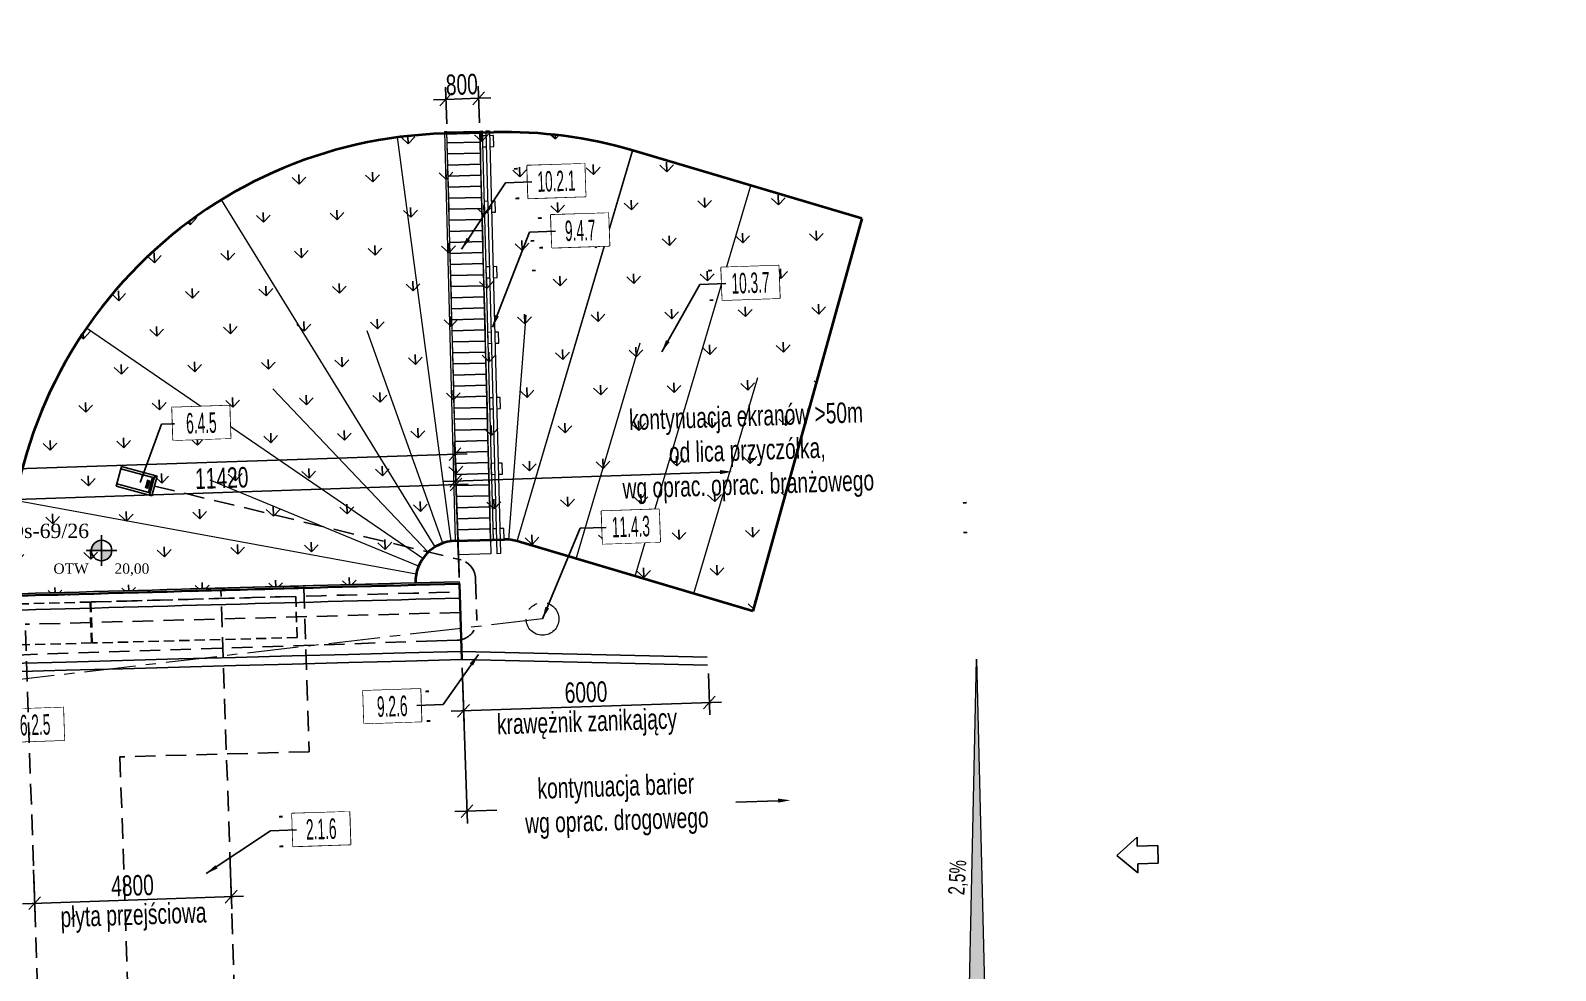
# Model space of a CAD drawing. Header units: metres. Extents: x 8395712 to 9795150, y 4166577 to 5794892.
# Drawn here: x 8418211.05 to 8418248.27, y 5772439.12 to 5772462.07 of the extents above; entities that cross this region are included whole.
import ezdxf
from ezdxf.enums import TextEntityAlignment as Align

# ---------------------------------------------------------------- set-up
doc = ezdxf.new("R2010")
doc.units = ezdxf.units.M
doc.set_wipeout_variables(frame=1)
doc.header["$PDMODE"] = 35
doc.header["$PDSIZE"] = 0.002
for name, pattern in [('CENTER', [2, 1.25, -0.25, 0.25, -0.25]), ('DASHED', [0.75, 0.5, -0.25]), ('HIDDEN', [0.375, 0.25, -0.125])]:
    doc.linetypes.add(name, pattern=pattern)
for name, color, linetype in [('00RysOpi-T', 2, 'Continuous'), ('AII_M_bariery', 8, 'Continuous'), ('AII_M_ekrany', 8, 'Continuous'), ('AII_M_opisy do legendy', 2, 'Continuous'), ('AII_M_opisy kierunki', 1, 'Continuous'), ('AII_M_podpory', 1, 'Continuous'), ('AII_M_schody', 8, 'Continuous'), ('AII_odwodnienie_drenaż', 140, 'Continuous')]:
    doc.layers.add(name, color=color, linetype=linetype)
for name, color, linetype, lineweight in [('AII_M_geologia', 1, 'Continuous', 25), ('AII_M_konstrukcja 0.35', 2, 'Continuous', 35), ('AII_M_kreskowanie', 8, 'Continuous', 0), ('AII_M_kreskowanie skarp', 8, 'Continuous', 0), ('AII_M_odwodnienie', 8, 'Continuous', 9), ('AII_M_opisy spadki', 9, 'Continuous', 18), ('AII_M_opisy wymiary', 1, 'Continuous', 25), ('AII_M_skarpy', 62, 'Continuous', 18), ('AII_M_wymiary', 1, 'Continuous', 25), ('AII_M_wyposazenie', 1, 'Continuous', 25)]:
    doc.layers.add(name, color=color, linetype=linetype, lineweight=lineweight)
doc.styles.add('CDMSTYLE', font='CDMSIMPL.shx', dxfattribs={"width": 0.7, "bigfont": 'CDMBIGPL.shx'})
doc.styles.add('GT_B-SP', font='times.ttf')
doc.linetypes.add('OGRODZENIE2', pattern='A,6.35,-2.54,[132,ltypeshp.shx,S=2.54,R=0,X=-2.54,Y=0],-2.54,25.4', length=36.83)
doc.dimstyles.new('CDM-ME100MM$7', dxfattribs={"dimscale": 0.1, "dimtxt": 2.5, "dimasz": 1.5, "dimexe": 1.5, "dimexo": 1, "dimgap": 0.5, "dimtad": 1, "dimdec": 0, "dimlfac": 1000, "dimrnd": 1, "dimzin": 9, "dimtxsty": 'CDMSTYLE', "dimblk": 'OBLIQUE', "dimcen": 2.5, "dimdle": 1.5, "dimclrd": 9, "dimclre": 9, "dimclrt": 1, "dimadec": 1, "dimazin": 2, "dimtfac": 1, "dimtdec": 0, "dimtix": 1, "dimtmove": 2, "dimatfit": 3, "dimfxl": 1, "dimtvp": 1, "dimtolj": 1, "dimtzin": 0, "dimlwd": 25, "dimlwe": 25, "dimarcsym": 0})
doc.dimstyles.new('CDM-ME200MM', dxfattribs={"dimscale": 0.2, "dimtxt": 2.5, "dimasz": 1.5, "dimexe": 1.5, "dimexo": 1, "dimgap": 0.5, "dimtad": 1, "dimdec": 0, "dimlfac": 1000, "dimrnd": 1, "dimzin": 9, "dimtxsty": 'CDMSTYLE', "dimblk": 'OBLIQUE', "dimcen": 2.5, "dimdle": 1.5, "dimclrd": 9, "dimclre": 9, "dimadec": 1, "dimazin": 2, "dimtfac": 1, "dimtdec": 0, "dimtix": 1, "dimtmove": 2, "dimatfit": 3, "dimldrblk": 'DOT', "dimfxl": 1, "dimtvp": 1, "dimtolj": 1, "dimtzin": 0, "dimlwd": 25, "dimlwe": 25, "dimarcsym": 0})
doc.dimstyles.new('CDM-ME200MM$7', dxfattribs={"dimscale": 0.2, "dimtxt": 2.5, "dimasz": 1.5, "dimexe": 1.5, "dimexo": 1, "dimgap": 0.5, "dimtad": 1, "dimdec": 0, "dimlfac": 1000, "dimrnd": 1, "dimzin": 9, "dimtxsty": 'CDMSTYLE', "dimblk": 'OBLIQUE', "dimcen": 2.5, "dimdle": 1.5, "dimclrd": 9, "dimclre": 9, "dimadec": 1, "dimazin": 2, "dimtfac": 1, "dimtdec": 0, "dimtix": 1, "dimtmove": 2, "dimatfit": 3, "dimfxl": 1, "dimtvp": 1, "dimtolj": 1, "dimtzin": 0, "dimlwd": 25, "dimlwe": 25, "dimarcsym": 0})

# ---------------------------------------------------------------- blocks, each defined once
blk = doc.blocks.new('OpiTxt01')
at = {"color": 0, "linetype": 'Continuous', "lineweight": 20, "style": 'CDMSTYLE', "width": 0.7}
blk.add_attdef('TEKST_GORNY', (1, 0.89), '', height=2, dxfattribs=at)
at = {"color": 0, "linetype": 'Continuous', "lineweight": -2, "style": 'CDMSTYLE', "width": 0.7}
blk.add_attdef('TEKST_DOLNY', (1.05, -2.73), '', height=2, dxfattribs=at)
blk = doc.blocks.new('_OBLIQUE')
at = {"color": 0, "linetype": 'ByBlock'}
blk.add_line((-0.5, -0.5), (0.5, 0.5), dxfattribs=at)
blk = doc.blocks.new('*D36')
at = {"layer": 'AII_M_opisy wymiary', "color": 9, "linetype": 'ByBlock', "lineweight": 25, "transparency": 16777216}
for p, q in [((8418221.507, 5772448.812), (8418221.399, 5772452.026)), ((8418121.726, 5772448.387), (8418221.709, 5772451.736)), ((8418122.123, 5772445.483), (8418122.015, 5772448.697))]:
    blk.add_line(p, q, dxfattribs=at)
at = {"layer": 'Defpoints', "color": 0, "linetype": 'ByBlock', "lineweight": 25, "transparency": 16777216}
for p in [(8418221.409, 5772451.726), (8418221.514, 5772448.612), (8418122.13, 5772445.283)]:
    blk.add_point(p, dxfattribs=at)
at = {"layer": 'AII_M_opisy wymiary', "color": 9, "linetype": 'ByBlock', "lineweight": 25, "transparency": 16777216, "xscale": 0.3, "yscale": 0.3, "zscale": 0.3}
for p, rotation in [((8418221.409, 5772451.726), 1.918652234207557), ((8418122.026, 5772448.397), 181.9186522342075)]:
    blk.add_blockref('_OBLIQUE', p, dxfattribs=dict(at, rotation=rotation))
at = {"layer": 'AII_M_opisy wymiary', "color": 0, "linetype": 'ByBlock', "lineweight": 40, "transparency": 16777216, "insert": (8418171.706, 5772450.411), "char_height": 0.5, "attachment_point": 5, "rotation": 1.9187, "style": 'CDMSTYLE'}
blk.add_mtext('\\A1;99440', dxfattribs=at)
blk = doc.blocks.new('_DOT')
at = {"color": 0, "linetype": 'ByBlock'}
blk.add_line((-0.5, 0), (-1, 0), dxfattribs=at)
at = {"color": 0, "linetype": 'ByBlock', "const_width": 0.5}
blk.add_lwpolyline([(-0.25, 0, 1), (0.25, 0, 1)], format="xyb", close=True, dxfattribs=at)
blk = doc.blocks.new('Strzałka')
at = {"layer": 'AII_M_opisy kierunki', "color": 0, "linetype": 'ByBlock', "lineweight": -2}
for p, q in [((-0.25, 0.219), (0, 0)), ((-0.25, 0.219), (-0.25, 0.108)), ((-0.25, 0.108), (-0.5, 0.108)), ((-0.5, 0.108), (-0.5, -0.108)), ((-0.25, -0.219), (0, 0)), ((-0.25, -0.108), (-0.5, -0.108)), ((-0.25, -0.108), (-0.25, -0.219))]:
    blk.add_line(p, q, dxfattribs=at)
blk = doc.blocks.new('A$C76382393')
at = {"layer": 'AII_M_opisy spadki'}
h = blk.add_hatch(color=254, dxfattribs=at)
h.dxf.hatch_style = 1
h.paths.add_polyline_path([(-0.2945, 17.948), (-0.114, 6.9494), (-0.614, 6.9425)])
at = {"layer": 'AII_M_opisy spadki', "color": 8}
blk.add_lwpolyline([(-0.2945, 17.948), (-0.114, 6.9494), (-0.614, 6.9425)], close=True, dxfattribs=at)
at = {"layer": 'AII_M_opisy kierunki', "color": 2, "lineweight": 25, "xscale": 1.999999999999997, "yscale": 1.999999999999997, "zscale": 1.999999999999997, "rotation": 180.9401346626431}
blk.add_blockref('Strzałka', (3.0982, 13.1281), dxfattribs=at)
at = {"layer": 'AII_M_opisy spadki', "color": 9, "style": 'CDMSTYLE', "width": 0.7}
blk.add_text('2,5%%%', height=0.4, rotation=86.21806, dxfattribs=at).set_placement((-0.6063, 12.6096), align=Align.CENTER)
blk = doc.blocks.new('*U142')
at = {"layer": 'AII_M_schody', "linetype": 'Continuous', "lineweight": 5}
blk.add_lwpolyline([(0.135, -0.4), (-0.135, -0.4), (-0.135, 0.4), (0.135, 0.4)], close=True, dxfattribs=at)
blk = doc.blocks.new('*U143')
at = {"layer": 'AII_M_schody', "color": 0, "linetype": 'ByBlock', "lineweight": -2, "transparency": 16777216}
for p in [(0, 0), (0.27, 0), (0.54, 0), (0.81, 0), (1.08, 0), (1.35, 0), (1.62, 0), (1.89, 0), (2.16, 0), (2.43, 0), (2.7, 0), (2.97, 0), (3.24, 0), (3.51, 0), (3.78, 0), (4.05, 0), (4.32, 0), (4.59, 0), (4.86, 0), (5.13, 0), (5.4, 0), (5.67, 0), (5.94, 0), (6.21, 0), (6.48, 0), (6.75, 0), (7.02, 0), (7.29, 0), (7.56, 0), (7.83, 0), (8.1, 0), (8.37, 0), (8.64, 0), (8.91, 0), (9.18, 0), (9.45, 0), (9.72, 0)]:
    blk.add_blockref('*U142', p, dxfattribs=at)
blk = doc.blocks.new('*U144')
at = {"layer": 'AII_M_schody', "linetype": 'Continuous', "lineweight": 5}
for points in [[(0.135, 0.04), (0.135, 0.135), (-0.135, 0.135), (-0.135, 0.04)], [(-0.135, -0.04), (-0.135, -0.135), (0.135, -0.135), (0.135, -0.04)]]:
    blk.add_lwpolyline(points, dxfattribs=at)
blk = doc.blocks.new('*U145')
at = {"layer": 'AII_M_schody', "color": 0, "linetype": 'ByBlock', "lineweight": -2, "transparency": 16777216}
for p in [(0, 0), (1.6, 0), (3.2, 0), (4.8, 0), (6.4, 0), (8, 0), (9.6, 0)]:
    blk.add_blockref('*U144', p, dxfattribs=at)
blk = doc.blocks.new('A$Cb89c059d')
at = {"layer": 'AII_M_kreskowanie skarp'}
for p, q in [((-0.166, 0.996), (-1.144, 10.898)), ((1.445, 0.941), (4.589, 10.381)), ((1.447, 0.94), (4.581, 10.384)), ((-0.563, 0.871), (-5.484, 9.519)), ((4.292, -0.007), (7.436, 9.433)), ((-0.874, 0.595), (-8.887, 6.494)), ((1.243, 0.986), (1.852, 6.452)), ((-0.371, 0.954), (-2.038, 6.196)), ((2.868, 0.467), (4.606, 5.685)), ((-0.733, 0.75), (-4.388, 4.86)), ((5.715, -0.481), (7.453, 4.737)), ((-0.98, 0.415), (-5.991, 2.684)), ((-1.047, 0.217), (-10.766, 2.347)), ((-1.07, 0.009), (-6.57, 0.044))]:
    blk.add_line(p, q, dxfattribs=at)
at = {"layer": 'AII_M_schody', "linetype": 'Continuous', "lineweight": 5}
for points in [[(0.008, 10.99), (-0.063, 1), (-0.003, 1), (0.068, 10.99)], [(0.928, 10.984), (0.857, 0.994), (0.797, 0.994), (0.868, 10.984)], [(1.029, 0.653), (0.949, 0.653), (1.023, 10.983), (1.103, 10.982)], [(0.797, 0.994), (0.794, 0.654), (-0.006, 0.66), (-0.003, 1)]]:
    blk.add_lwpolyline(points, close=True, dxfattribs=at)
at = {"layer": 'AII_M_skarpy', "linetype": 'ByBlock', "lineweight": 40}
for p, q in [((0.007, 10.95), (1.207, 10.942)), ((10.116, 8.54), (4.589, 10.381)), ((10.116, 8.54), (7.138, -0.955)), ((-0.063, 1), (1.137, 0.992)), ((7.138, -0.955), (1.445, 0.941)), ((-11.022, -0.18), (-11.02, 0.07))]:
    blk.add_line(p, q, dxfattribs=at)
for centre, radius, start, end in [((-0.07, 0.001), 10.95, 89.5922, 179.6369), ((1.129, -0.008), 10.95, 71.5806, 89.5922), ((-0.07, 0.001), 1, 89.5922, 179.5963), ((1.129, -0.008), 1, 71.5806, 89.5922)]:
    blk.add_arc(centre, radius, start, end, dxfattribs=at)
at = {"layer": 'AII_M_schody', "color": 1, "linetype": 'ByBlock', "lineweight": 25, "rotation": 89.59218938680374}
for name, p in [('*U143', (0.398, 1.132)), ('*U145', (0.993, 1.128))]:
    blk.add_blockref(name, p, dxfattribs=at)
blk = doc.blocks.new('*D169')
at = {"layer": 'AII_M_opisy wymiary', "color": 9, "lineweight": 25, "transparency": 16777216}
for p, q in [((8418221.584, 5772446.514), (8418221.712, 5772442.713)), ((8418221.402, 5772443.003), (8418222.434, 5772443.037)), ((8418229.296, 5772443.267), (8418228.264, 5772443.233))]:
    blk.add_line(p, q, dxfattribs=at)
blk.add_solid([(8418229.295, 5772443.317), (8418229.298, 5772443.217), (8418229.596, 5772443.277)], dxfattribs=at)
at = {"layer": 'Defpoints', "color": 0, "lineweight": 25, "transparency": 16777216}
for p in [(8418221.577, 5772446.714), (8418229.516, 5772445.679), (8418229.596, 5772443.277)]:
    blk.add_point(p, dxfattribs=at)
at = {"layer": 'AII_M_opisy wymiary', "color": 9, "lineweight": 25, "transparency": 16777216, "xscale": 0.3, "yscale": 0.3, "zscale": 0.3, "rotation": 181.9206224705968}
blk.add_blockref('_OBLIQUE', (8418221.701, 5772443.013), dxfattribs=at)
at = {"layer": 'AII_M_opisy wymiary', "color": 0, "lineweight": 25, "transparency": 16777216, "insert": (8418225.349, 5772443.135), "char_height": 0.5, "attachment_point": 5, "rotation": 1.9206, "style": 'CDMSTYLE'}
blk.add_mtext('\\A1;kontynuacja barier \\Pwg oprac. drogowego', dxfattribs=at)
blk = doc.blocks.new('*D171')
at = {"layer": 'AII_M_opisy wymiary', "color": 9, "linetype": 'ByBlock', "lineweight": 25, "transparency": 16777216}
for p, q in [((8418221.584, 5772446.514), (8418221.629, 5772445.164)), ((8418227.592, 5772446.373), (8418227.626, 5772445.365)), ((8418227.916, 5772445.675), (8418221.319, 5772445.453))]:
    blk.add_line(p, q, dxfattribs=at)
at = {"layer": 'Defpoints', "color": 0, "linetype": 'ByBlock', "lineweight": 25, "transparency": 16777216}
for p in [(8418221.577, 5772446.714), (8418227.585, 5772446.573), (8418221.619, 5772445.464)]:
    blk.add_point(p, dxfattribs=at)
at = {"layer": 'AII_M_opisy wymiary', "color": 9, "linetype": 'ByBlock', "lineweight": 25, "transparency": 16777216, "xscale": 0.3, "yscale": 0.3, "zscale": 0.3}
for p, rotation in [((8418227.616, 5772445.665), 1.92062245059773), ((8418221.619, 5772445.464), 181.9206224505977)]:
    blk.add_blockref('_OBLIQUE', p, dxfattribs=dict(at, rotation=rotation))
at = {"layer": 'AII_M_opisy wymiary', "color": 0, "linetype": 'ByBlock', "lineweight": 25, "transparency": 16777216, "char_height": 0.5, "attachment_point": 5, "rotation": 1.9206, "style": 'CDMSTYLE'}
for s, insert in [('\\A1;6000', (8418224.606, 5772445.914)), ('\\A1;krawężnik zanikający', (8418224.632, 5772445.131))]:
    blk.add_mtext(s, dxfattribs=dict(at, insert=insert))
blk = doc.blocks.new('*D174')
at = {"layer": 'AII_M_opisy wymiary', "color": 9, "linetype": 'ByBlock', "lineweight": 25, "transparency": 16777216}
for p, q in [((8418221.206, 5772459.799), (8418221.177, 5772460.691)), ((8418222.006, 5772459.82), (8418221.976, 5772460.717)), ((8418221.187, 5772460.391), (8418220.887, 5772460.381)), ((8418221.986, 5772460.418), (8418221.187, 5772460.391)), ((8418221.986, 5772460.418), (8418222.286, 5772460.428))]:
    blk.add_line(p, q, dxfattribs=at)
at = {"layer": 'Defpoints', "color": 0, "linetype": 'ByBlock', "lineweight": 25, "transparency": 16777216}
for p in [(8418221.187, 5772460.391), (8418221.213, 5772459.599), (8418222.013, 5772459.62)]:
    blk.add_point(p, dxfattribs=at)
at = {"layer": 'AII_M_opisy wymiary', "color": 9, "linetype": 'ByBlock', "lineweight": 25, "transparency": 16777216, "xscale": 0.3, "yscale": 0.3, "zscale": 0.3}
for p, rotation in [((8418221.187, 5772460.391), 1.92062245079579), ((8418221.986, 5772460.418), 181.9206224507958)]:
    blk.add_blockref('_OBLIQUE', p, dxfattribs=dict(at, rotation=rotation))
at = {"layer": 'AII_M_opisy wymiary', "color": 0, "linetype": 'ByBlock', "lineweight": 25, "transparency": 16777216, "insert": (8418221.575, 5772460.754), "char_height": 0.5, "attachment_point": 5, "rotation": 1.9206, "style": 'CDMSTYLE'}
blk.add_mtext('\\A1;800', dxfattribs=at)
blk = doc.blocks.new('OpiNum01')
at = {"layer": 'AII_M_opisy do legendy', "color": 0, "linetype": 'Continuous'}
blk.add_lwpolyline([(-3.5, -2), (3.5, -2), (3.5, 2), (-3.5, 2)], close=True, dxfattribs=at)
at = {"color": 9, "linetype": 'Continuous', "lineweight": 25, "style": 'CDMSTYLE', "width": 0.7, "flags": 1}
for tag, p in [('NAZWAPOL', (-4.1, -6.8)), ('NAZWAANG', (-4.1, -10.48)), ('SPECYF', (-4.1, -14.15)), ('ID', (-4.1, -17.82)), ('BAZA', (-4.1, -21.5)), ('RYSUNEK', (-4.1, -25.17))]:
    blk.add_attdef(tag, p, '', height=2, dxfattribs=at)
at = {"layer": 'AII_M_opisy do legendy', "linetype": 'Continuous', "lineweight": -2, "style": 'CDMSTYLE', "width": 0.5}
blk.add_attdef('NR', text='', height=2.5, dxfattribs=at).set_placement((0, 0), align=Align.MIDDLE)
at = {"color": 0, "linetype": 'Continuous'}
blk.add_wipeout([(-3.5, -2), (3.5, -2), (3.5, 2), (-3.5, 2)], dxfattribs=at).dxf.layer = 'AII_M_opisy do legendy'
blk = doc.blocks.new('*D179')
at = {"layer": 'AII_M_opisy wymiary', "color": 9, "linetype": 'ByBlock', "lineweight": 25, "transparency": 16777216}
for p, q in [((8418211.124, 5772441.582), (8418211.161, 5772440.463)), ((8418215.922, 5772441.713), (8418215.959, 5772440.624)), ((8418216.248, 5772440.933), (8418210.851, 5772440.752))]:
    blk.add_line(p, q, dxfattribs=at)
at = {"layer": 'Defpoints', "color": 0, "linetype": 'ByBlock', "lineweight": 25, "transparency": 16777216}
for p in [(8418211.117, 5772441.782), (8418215.915, 5772441.913), (8418211.151, 5772440.763)]:
    blk.add_point(p, dxfattribs=at)
at = {"layer": 'AII_M_opisy wymiary', "color": 9, "linetype": 'ByBlock', "lineweight": 25, "transparency": 16777216, "xscale": 0.3, "yscale": 0.3, "zscale": 0.3}
for p, rotation in [((8418211.151, 5772440.763), 181.9206224507958), ((8418215.948, 5772440.923), 1.92062245079579)]:
    blk.add_blockref('_OBLIQUE', p, dxfattribs=dict(at, rotation=rotation))
at = {"layer": 'AII_M_opisy wymiary', "color": 0, "linetype": 'ByBlock', "lineweight": 25, "transparency": 16777216, "char_height": 0.5, "attachment_point": 5, "rotation": 1.9206, "style": 'CDMSTYLE'}
for s, insert in [('\\A1;4800', (8418213.538, 5772441.193)), ('\\A1;płyta przejściowa', (8418213.564, 5772440.41))]:
    blk.add_mtext(s, dxfattribs=dict(at, insert=insert))
blk = doc.blocks.new('Wylot_prefabrykowany')
at = {"layer": 'AII_odwodnienie_drenaż', "color": 0, "linetype": 'ByBlock', "lineweight": -2, "ltscale": 0.01}
for points in [[(0, 0.25), (0, -0.25)], [(0, 0.25), (0.9, 0.25)], [(0.06, 0.25), (0.06, -0.25)], [(0.06, 0.19), (0.9, 0.19)], [(0.1, 0.19), (0.1, -0.19)], [(0.15, 0.103), (0.15, -0.107)], [(0.17, 0.103), (0.17, -0.107)], [(0.2, 0.103), (0.2, -0.107)], [(0.9, 0.25), (0.9, -0.25)], [(0.9, -0.25), (0, -0.25)], [(0.9, -0.19), (0.06, -0.19)]]:
    blk.add_lwpolyline(points, dxfattribs=at)
blk = doc.blocks.new('*D208')
at = {"layer": 'AII_M_opisy wymiary', "color": 9, "linetype": 'ByBlock', "lineweight": 25, "transparency": 16777216}
for p, q in [((8418221.509, 5772448.763), (8418221.424, 5772451.285)), ((8418209.721, 5772450.592), (8418221.734, 5772450.995)), ((8418210.093, 5772448.452), (8418210.011, 5772450.902))]:
    blk.add_line(p, q, dxfattribs=at)
at = {"layer": 'Defpoints', "color": 0, "linetype": 'ByBlock', "lineweight": 25, "transparency": 16777216}
for p in [(8418221.434, 5772450.985), (8418210.099, 5772448.253), (8418221.515, 5772448.563)]:
    blk.add_point(p, dxfattribs=at)
at = {"layer": 'AII_M_opisy wymiary', "color": 9, "linetype": 'ByBlock', "lineweight": 25, "transparency": 16777216, "xscale": 0.3, "yscale": 0.3, "zscale": 0.3}
for p, rotation in [((8418221.434, 5772450.985), 1.92062245079579), ((8418210.021, 5772450.602), 181.9206224507958)]:
    blk.add_blockref('_OBLIQUE', p, dxfattribs=dict(at, rotation=rotation))
at = {"layer": 'AII_M_opisy wymiary', "color": 0, "linetype": 'ByBlock', "lineweight": 25, "transparency": 16777216, "insert": (8418215.716, 5772451.144), "char_height": 0.5, "attachment_point": 5, "rotation": 1.9206, "style": 'CDMSTYLE'}
blk.add_mtext('\\A1;11420', dxfattribs=at)
blk = doc.blocks.new('przyczolek_os4')
at = {"color": 1, "linetype": 'DASHED', "lineweight": 25, "elevation": 0}
for points in [[(73.699, 65.534), (76.699, 65.516)], [(77.499, 65.512), (79.699, 65.499)]]:
    blk.add_lwpolyline(points, dxfattribs=at)
at = {"color": 1, "linetype": 'DASHED', "lineweight": 25}
for points in [[(76.699, 65.496), (73.699, 65.514)], [(79.699, 65.479), (77.499, 65.492)]]:
    blk.add_lwpolyline(points, dxfattribs=at)
at = {"color": 1, "linetype": 'ByBlock', "lineweight": 25}
for points in [[(76.699, 65.496), (76.699, 65.516)], [(77.499, 65.492), (77.499, 65.512)]]:
    blk.add_lwpolyline(points, dxfattribs=at)
at = {"layer": 'AII_M_odwodnienie', "linetype": 'CENTER', "extrusion": (0, 0, -1)}
blk.add_arc((-38.199, -6934.386), 6985.05, 90.3158119, 90.3354912, dxfattribs=at)
at = {"layer": 'AII_M_podpory', "linetype": 'DASHED', "lineweight": 35}
for points in [[(73.699, 80.674, -0.000137), (76.599, 80.659, -0.0001)], [(73.699, 50.374, -0.000137), (76.599, 50.359, -0.0001)]]:
    blk.add_lwpolyline(points, format="xyb", dxfattribs=at)
for points in [[(73.699, 65.534), (73.699, 80.674)], [(73.699, 50.374), (73.699, 65.514)]]:
    blk.add_lwpolyline(points, dxfattribs=at)
at = {"layer": 'AII_M_podpory', "color": 1, "linetype": 'HIDDEN', "lineweight": 25}
for points in [[(79.099, 80.443), (75.199, 80.468)], [(75.199, 80.468), (75.199, 50.567)], [(84.119, 80.411), (84.116, 79.408), (79.116, 79.443)], [(84.119, 80.411), (79.119, 80.443)], [(79.096, 79.443), (76.196, 79.461)], [(76.199, 79.461), (76.199, 51.561)], [(76.199, 51.561), (79.099, 51.543)], [(79.119, 51.543), (84.122, 51.513)]]:
    blk.add_lwpolyline(points, dxfattribs=at)
at = {"layer": 'AII_M_podpory', "linetype": 'DASHED', "lineweight": 35, "elevation": 0}
for points in [[(76.699, 80.658, -0.000283), (84.319, 80.612)], [(76.699, 50.358, -0.000283), (84.319, 50.312)]]:
    blk.add_lwpolyline(points, format="xyb", dxfattribs=at)
at = {"layer": 'AII_M_podpory', "color": 8, "linetype": 'DASHED', "lineweight": 25}
for points in [[(77.099, 65.509), (77.099, 80.456)], [(88.119, 79.886), (88.119, 80.386)], [(77.499, 67.304), (77.499, 79.953)], [(79.098, 79.943), (77.499, 79.953)], [(88.119, 79.886), (79.118, 79.943)], [(77.099, 50.555), (77.099, 65.499)], [(77.499, 51.053), (77.499, 63.704)], [(88.119, 50.485), (88.119, 50.985)]]:
    blk.add_lwpolyline(points, dxfattribs=at)
at = {"layer": 'AII_M_podpory', "color": 1, "linetype": 'HIDDEN', "lineweight": 25, "elevation": 0}
for points in [[(79.096, 79.443), (79.099, 80.443)], [(79.116, 79.443), (79.119, 80.443)], [(79.099, 50.543), (79.099, 51.543)], [(79.119, 50.543), (79.119, 51.543)], [(84.119, 50.513), (84.122, 51.513)], [(75.199, 50.567), (79.099, 50.543)], [(79.119, 50.543), (84.119, 50.513)]]:
    blk.add_lwpolyline(points, dxfattribs=at)
at = {"layer": 'AII_M_podpory', "color": 1, "linetype": 'DASHED', "lineweight": 25, "elevation": 0}
for points in [[(84.319, 80.612), (84.319, 76.612), (79.699, 76.641), (79.699, 65.499)], [(82.299, 66.974), (82.299, 80.624)], [(82.299, 66.975), (76.707, 67.006)], [(79.699, 65.479), (79.699, 54.341)], [(82.299, 63.975), (76.69, 64.006)], [(82.299, 50.323), (82.299, 63.974)], [(84.319, 50.312), (84.319, 54.312), (79.699, 54.341)]]:
    blk.add_lwpolyline(points, dxfattribs=at)
at = {"layer": 'AII_M_podpory', "color": 8, "linetype": 'DASHED', "lineweight": 25, "extrusion": (0, 0, -1)}
for centre, radius, start, end in [((-38.199, -6904.986), 6985.55, 90.3356312, 90.4094495), ((-38.199, -6934.386), 6985.55, 90.322342, 90.3354672), ((-38.199, -6934.386), 6985.55, 90.3356312, 90.4094495), ((-38.199, -6934.386), 6985.05, 90.3356552, 90.4094789)]:
    blk.add_arc(centre, radius, start, end, dxfattribs=at)
blk = doc.blocks.new('*U449')
at = {"linetype": 'ByBlock', "lineweight": -2}
h = blk.add_hatch(color=0, dxfattribs=at)
h.dxf.hatch_style = 1
h.paths.add_polyline_path([(0.02, -2.45, 0.408249), (2.45, -0.03), (0.02, -0.03)])
h.paths.add_polyline_path([(-2.45, 0.02), (-0.03, 0.02), (-0.03, 2.45, 0.408249)])
at = {"color": 0, "linetype": 'ByBlock', "lineweight": -2}
for p, q in [((0, -3.75), (0, 3.75)), ((-3.75, 0), (3.75, 0))]:
    blk.add_line(p, q, dxfattribs=at)
blk.add_circle((0, 0), 2.5, dxfattribs=at)
at = {"color": 0, "style": 'GT_B-SP'}
for tag, height, p in [('TEST_ID', 3.5, (-3.06, 6.56)), ('DATA_1', 2.5, (-3.15, -3.15))]:
    blk.add_attdef(tag, text='', height=height, dxfattribs=at).set_placement(p, align=Align.TOP_RIGHT)
for tag, p in [('LEVEL', (3.15, 5.65)), ('DATA_2', (3.15, -3.15))]:
    blk.add_attdef(tag, text='', height=2.5, dxfattribs=at).set_placement(p, align=Align.TOP_LEFT)
at = {"color": 0, "style": 'GT_B-SP', "flags": 1}
for tag, p in [('PROJECT_ID', (0, -10.5)), ('EXT_DATA_01', (0, -14)), ('EXT_DATA_02', (0, -17.5)), ('EXT_DATA_03', (0, -21)), ('EXT_DATA_04', (0, -24.5)), ('EXT_DATA_05', (0, -27.71)), ('EXT_DATA_06', (0, -31.21)), ('EXT_DATA_07', (0, -34.71))]:
    blk.add_attdef(tag, p, '', height=2.5, dxfattribs=at)
blk = doc.blocks.new('*D485')
at = {"layer": 'AII_M_wymiary', "color": 9, "lineweight": 25, "transparency": 16777216}
for p, q in [((8418221.131, 5772451.064), (8418227.876, 5772451.29)), ((8418221.51, 5772448.713), (8418221.421, 5772451.374))]:
    blk.add_line(p, q, dxfattribs=at)
blk.add_solid([(8418227.875, 5772451.34), (8418227.878, 5772451.24), (8418228.176, 5772451.3)], dxfattribs=at)
at = {"layer": 'Defpoints', "color": 0, "lineweight": 25, "transparency": 16777216}
for p in [(8418228.176, 5772451.3), (8418228.242, 5772449.331), (8418221.514, 5772448.613)]:
    blk.add_point(p, dxfattribs=at)
at = {"layer": 'AII_M_wymiary', "color": 9, "lineweight": 25, "transparency": 16777216, "xscale": 0.3, "yscale": 0.3, "zscale": 0.3, "rotation": 181.92062248084}
blk.add_blockref('_OBLIQUE', (8418221.431, 5772451.074), dxfattribs=at)
at = {"layer": 'AII_M_wymiary', "color": 0, "transparency": 16777216, "insert": (8418228.542, 5772451.753), "char_height": 0.5, "attachment_point": 5, "rotation": 1.9206, "style": 'CDMSTYLE'}
blk.add_mtext('\\A1;kontynuacja ekranów >50m\\Pod lica przyczółka,\\Pwg oprac. oprac. branżowego', dxfattribs=at)

msp = doc.modelspace()

# ---------------------------------------------------------------- hatches: boundary and pattern name
at = {"layer": 'AII_M_kreskowanie', "linetype": 'ByBlock', "lineweight": 25}
h = msp.add_hatch(dxfattribs=at)
h.set_pattern_fill('GRASS', color=256, scale=0.05)
h.set_pattern_definition([(91.92062, (8417820.252, 5772544.7308), (-0.9276184, 0.8674239), [0.238125, -1.5579262]), (46.92062, (8417820.252, 5772544.7308), (-0.9276184, 0.867424), [0.238125, -1.031875]), (136.92062, (8417820.252, 5772544.7308), (-0.867424, -0.9276184), [0.238125, -1.031875])])
h.paths.add_polyline_path([(8418222.3536, 5772459.5888), (8418222.3536, 5772459.5888, -0.0787526), (8418225.7525, 5772459.1417), (8418231.3381, 5772457.4873), (8418228.6798, 5772447.8974), (8418222.9267, 5772449.6014, 0.0787526), (8418222.6163, 5772449.6422), (8418221.4169, 5772449.6106, 0.4142344), (8418220.4436, 5772448.5844), (8418210.4973, 5772448.3133, -0.4144422), (8418221.1542, 5772459.5571), (8418222.3536, 5772459.5888, -0.0787526), (8418225.7525, 5772459.1417), (8418225.7525, 5772459.1417, 0.0787526)])
h = msp.add_hatch(dxfattribs=at)
h.set_pattern_fill('GRASS', color=256, scale=0.05)
h.set_pattern_definition([(91.92062, (8417820.252, 5772544.7308), (-0.9276184, 0.8674239), [0.238125, -1.5579262]), (46.92062, (8417820.252, 5772544.7308), (-0.9276184, 0.867424), [0.238125, -1.031875]), (136.92062, (8417820.252, 5772544.7308), (-0.867424, -0.9276184), [0.238125, -1.031875])])
h.paths.add_polyline_path([(8418132.7479, 5772445.4555), (8418123.2492, 5772445.2983, 0.4155548), (8418122.229, 5772446.2823), (8418121.0292, 5772446.2579, 0.0776354), (8418120.7253, 5772446.204), (8418115.0512, 5772444.2587), (8418113.4342, 5772453.7471), (8418117.6281, 5772455.185, -0.0780443), (8418120.8357, 5772455.7559), (8418122.0355, 5772455.7804, -0.4153554)])
h.paths.add_polyline_path([(8418119.2619, 5772404.7433), (8418113.4957, 5772406.3483), (8418116.0202, 5772415.5068), (8418121.8012, 5772413.8976, 0.0770016), (8418122.1053, 5772413.8616), (8418123.3045, 5772413.9047, 0.413512), (8418124.268, 5772414.9376), (8418133.7603, 5772415.322, -0.4153554), (8418123.6456, 5772404.4108), (8418123.6456, 5772404.4108), (8418122.4464, 5772404.3678, -0.0767977)])
h.paths.add_polyline_path([(8418229.6535, 5772419.3189), (8418223.9965, 5772417.3155, -0.0784483), (8418223.6899, 5772417.2585), (8418222.4903, 5772417.2258, -0.414703), (8418221.4634, 5772418.1999), (8418211.5173, 5772417.9207, 0.4140306), (8418222.761, 5772407.2795), (8418223.9606, 5772407.3121, 0.0784483), (8418227.3181, 5772407.9362), (8418232.4895, 5772409.7677)])

# ---------------------------------------------------------------- linework, layer by layer
at = {"color": 1, "linetype": 'ByBlock', "lineweight": 25}
for points in [[(8418221.5154, 5772448.5627), (8418221.5137, 5772448.6128)], [(8418221.5774, 5772446.7138), (8418227.5695, 5772446.5734)]]:
    msp.add_lwpolyline(points, dxfattribs=at)
at = {"color": 8, "linetype": 'ByBlock', "lineweight": 25}
msp.add_lwpolyline([(8418221.5707, 5772446.9137), (8418227.5628, 5772446.7736)], dxfattribs=at)
at = {"color": 1, "linetype": 'ByBlock', "lineweight": 25, "extrusion": (0, 0, -1)}
msp.add_arc((-8418406.7296, 5765435.8582), 7013.3, 87.76566675, 88.48720694, dxfattribs=at)
at = {"layer": 'AII_M_bariery', "linetype": 'OGRODZENIE2', "ltscale": 0.05, "extrusion": (0, 0, -1)}
msp.add_arc((-8418406.7296, 5765435.8582), 7013.5, 87.76567569, 88.48719531, dxfattribs=at)
at = {"layer": 'AII_M_ekrany', "linetype": 'OGRODZENIE2', "ltscale": 0.1, "extrusion": (0, 0, -1)}
msp.add_arc((-8418406.7296, 5765435.8582), 7014.8, 88.39384111, 88.48711973, dxfattribs=at)
at = {"layer": 'AII_M_konstrukcja 0.35'}
msp.add_lwpolyline([(8418221.5774, 5772446.7138), (8418221.5154, 5772448.5627)], dxfattribs=at)
at = {"layer": 'AII_M_konstrukcja 0.35', "extrusion": (0, 0, -1)}
msp.add_arc((-8418406.7301, 5765435.8603), 7015.1479, 88.39382037, 88.48709437, dxfattribs=at)
at = {"layer": 'AII_M_odwodnienie', "linetype": 'CENTER'}
msp.add_circle((8418223.5453, 5772447.7053), 0.4, dxfattribs=at)
at = {"layer": 'AII_M_opisy wymiary', "color": 1, "linetype": 'ByBlock', "lineweight": 40}
msp.add_circle((8418171.8303, 5772432.124), 22459.4841, dxfattribs=at)
at = {"layer": 'AII_M_wyposazenie', "extrusion": (0, 0, -1)}
msp.add_arc((-8418406.7296, 5765435.8582), 7015.2, 88.39382318, 88.48709648, dxfattribs=at)

# ---------------------------------------------------------------- block references
at = {"color": 1, "linetype": 'ByBlock', "lineweight": 25, "rotation": 1.920622450795788}
msp.add_blockref('A$Cb89c059d', (8418221.5137, 5772448.6128), dxfattribs=at)
at = {"layer": 'AII_M_geologia'}
ref = msp.add_blockref('*U449', (8418212.7843, 5772449.3749), dxfattribs=dict(at, xscale=0.1, yscale=0.1, zscale=0.1))
ref.add_attrib('TEST_ID', 'PZDs-69/26', dxfattribs={"layer": '0', "color": 0, "height": 0.35, "style": 'GT_B-SP'}).set_placement((8418212.4782, 5772450.0309), align=Align.TOP_RIGHT)
ref.add_attrib('DATA_1', 'OTW', dxfattribs={"layer": '0', "color": 0, "height": 0.25, "style": 'GT_B-SP'}).set_placement((8418212.4691, 5772449.0597), align=Align.TOP_RIGHT)
ref.add_attrib('DATA_2', '20,00', dxfattribs={"layer": '0', "color": 0, "height": 0.25, "style": 'GT_B-SP'}).set_placement((8418213.0995, 5772449.0597), align=Align.TOP_LEFT)
at = {"layer": 'AII_M_odwodnienie', "color": 140, "linetype": 'Continuous', "lineweight": 25, "xscale": -1, "rotation": 344.8623242858374}
msp.add_blockref('Wylot_prefabrykowany', (8418214.0758, 5772450.9506, -0.0069), dxfattribs=at)
at = {"layer": 'AII_M_opisy wymiary', "color": 1, "linetype": 'ByBlock', "lineweight": 40, "rotation": 0.4663577517621939}
msp.add_blockref('A$C76382393', (8418234.5732, 5772428.7766), dxfattribs=at)
at = {"layer": 'Defpoints', "color": 250, "linetype": 'Continuous', "lineweight": 0, "xscale": 0.2, "yscale": 0.2, "zscale": 0.2}
for p, rotation in [((8418222.6449, 5772458.3563), 1.920622437181531), ((8418223.2254, 5772457.1518), 1.920622315357051), ((8418223.0493, 5772456.5962), 1.920622450450319), ((8418227.3817, 5772455.8709), 1.920622423104192)]:
    msp.add_blockref('OpiTxt01', p, dxfattribs=dict(at, rotation=rotation)).add_auto_attribs({'TEKST_GORNY': '-', 'TEKST_DOLNY': '-'})
at = {"layer": 'Defpoints', "color": 250, "linetype": 'Continuous', "lineweight": 0}
ref = msp.add_blockref('OpiTxt01', (8418234.2372, 5772450.2202), dxfattribs=dict(at, xscale=-0.2, yscale=0.2, zscale=0.2, rotation=1.92062232408837))
ref.add_attrib('TEKST_GORNY', '-', (8418233.7915, 5772450.3843), dxfattribs={"layer": '0', "color": 0, "linetype": 'Continuous', "lineweight": 20, "height": 0.4, "rotation": 1.92062, "style": 'CDMSTYLE', "width": 0.7})
ref.add_attrib('TEKST_DOLNY', '-', (8418233.806, 5772449.6592), dxfattribs={"layer": '0', "color": 0, "linetype": 'Continuous', "lineweight": -2, "height": 0.4, "rotation": 1.92062, "style": 'CDMSTYLE', "width": 0.7})
ref = msp.add_blockref('OpiTxt01', (8418217.5447, 5772442.555), dxfattribs=dict(at, xscale=-0.2, yscale=0.2, zscale=0.2, rotation=1.920622229515221))
ref.add_attrib('TEKST_GORNY', '-', (8418217.099, 5772442.719), dxfattribs={"layer": '0', "color": 0, "linetype": 'Continuous', "lineweight": 20, "height": 0.4, "rotation": 1.92062, "style": 'CDMSTYLE', "width": 0.7})
ref.add_attrib('TEKST_DOLNY', '-', (8418217.1135, 5772441.9939), dxfattribs={"layer": '0', "color": 0, "linetype": 'Continuous', "lineweight": -2, "height": 0.4, "rotation": 1.92062, "style": 'CDMSTYLE', "width": 0.7})

# ---------------------------------------------------------------- dimensions: what is measured, and where the dimension line sits
at = {"layer": 'AII_M_opisy wymiary', "color": 1, "linetype": 'ByBlock', "lineweight": 25}
for base, p1, p2, picture, middle in [((8418221.1866, 5772460.3908), (8418222.0128, 5772459.6198), (8418221.2131, 5772459.5987), '*D174', (8418221.5746, 5772460.754)), ((8418221.4341, 5772450.9852), (8418210.0994, 5772448.2525), (8418221.5154, 5772448.5627), '*D208', (8418215.7156, 5772451.1436))]:
    dim = msp.add_linear_dim(base=base, p1=p1, p2=p2, angle=1.92062, dimstyle='CDM-ME200MM', dxfattribs=at)
    dim.commit()
    dim.dimension.update_dxf_attribs({"geometry": picture, "text_midpoint": middle})
at = {"layer": 'AII_M_opisy wymiary', "color": 1, "linetype": 'ByBlock', "lineweight": 40}
dim = msp.add_aligned_dim(p1=(8418122.1298, 5772445.2829), p2=(8418221.5137, 5772448.6122), distance=3.1158, dimstyle='CDM-ME200MM', dxfattribs=at)
dim.commit()
dim.dimension.update_dxf_attribs({"geometry": '*D36', "text_midpoint": (8418171.7057, 5772450.4114)})
at = {"layer": 'AII_M_opisy wymiary', "color": 1, "linetype": 'ByBlock', "lineweight": 25}
for base, p1, p2, angle, text, picture, middle in [((8418221.6193, 5772445.4635), (8418227.5855, 5772446.573), (8418221.5774, 5772446.7138), 181.92062, '<>\\Xkrawężnik zanikający', '*D171', (8418224.6176, 5772445.5641)), ((8418211.151, 5772440.7625), (8418215.9153, 5772441.9128), (8418211.1168, 5772441.7818), 1.92062, '<>\\Xpłyta przejściowa', '*D179', (8418213.5497, 5772440.843))]:
    dim = msp.add_linear_dim(base=base, p1=p1, p2=p2, angle=angle, text=text, dimstyle='CDM-ME200MM', dxfattribs=at)
    dim.commit()
    dim.dimension.update_dxf_attribs({"geometry": picture, "text_midpoint": middle})
at = {"layer": 'AII_M_opisy wymiary', "color": 1, "lineweight": 25}
dim = msp.add_linear_dim(base=(8418229.5961, 5772443.2774), p1=(8418221.5774, 5772446.7138), p2=(8418229.5156, 5772445.6792), angle=181.92062, text='kontynuacja barier \\Pwg oprac. drogowego', dimstyle='CDM-ME200MM', override={"dimblk1": 'OBLIQUE', "dimsah": 1, "dimse2": 1}, dxfattribs=at)
dim.commit()
dim.dimension.update_dxf_attribs({"geometry": '*D169', "text_midpoint": (8418225.349, 5772443.135), "dimtype": 160})

# ---------------------------------------------------------------- next in the draw order: block references
at = {"layer": '00RysOpi-T', "color": 1, "linetype": 'Continuous', "lineweight": 0, "xscale": 0.2, "yscale": 0.2, "zscale": 0.2}
for p, rotation, values in [((8418223.8842, 5772458.3979), 1.920622437181531, {'NR': '10.2.1'}), ((8418224.4647, 5772457.1933), 1.920622315357051, {'NR': '9.4.7'}), ((8418228.621, 5772455.9125), 1.920622423104192, {'NR': '10.3.7'}), ((8418215.2186, 5772452.492), 1.920622443593915, {'NR': '6.4.5'}), ((8418219.8776, 5772445.5742), 1.920622545638841, {'NR': '9.2.6'}), ((8418211.1613, 5772445.1207), 1.920622483634996, {'NR': '6.2.5'})]:
    msp.add_blockref('OpiNum01', p, dxfattribs=dict(at, rotation=rotation)).add_auto_attribs(values)
at = {"layer": '00RysOpi-T', "color": 1, "linetype": 'Continuous', "lineweight": 0}
ref = msp.add_blockref('OpiNum01', (8418225.7009, 5772449.9602), dxfattribs=dict(at, xscale=-0.2, yscale=0.2, zscale=0.2, rotation=1.92062232408837))
ref.add_attrib('NR', '11.4.3', dxfattribs={"layer": 'AII_M_opisy do legendy', "linetype": 'Continuous', "lineweight": -2, "height": 0.5, "rotation": 1.92062, "style": 'CDMSTYLE', "width": 0.5}).set_placement((8418225.7009, 5772449.9602), align=Align.MIDDLE)

# ---------------------------------------------------------------- next in the draw order: linework, layer by layer
at = {"layer": 'AII_M_odwodnienie', "linetype": 'CENTER'}
msp.add_lwpolyline([(8418223.5453, 5772447.7053), (8418209.5718, 5772446.0836)], dxfattribs=at)

# ---------------------------------------------------------------- next in the draw order: block references
at = {"color": 1, "linetype": 'ByBlock', "lineweight": 25, "rotation": 1.920622450795584}
msp.add_blockref('przyczolek_os4', (8418136.1468, 5772365.0685), dxfattribs=at)
at = {"layer": 'Defpoints', "color": 250, "linetype": 'Continuous', "lineweight": 0, "xscale": 0.2, "yscale": 0.2, "zscale": 0.2, "rotation": 1.920622545638841}
msp.add_blockref('OpiTxt01', (8418220.4773, 5772445.5943), dxfattribs=at).add_auto_attribs({'TEKST_GORNY': '-', 'TEKST_DOLNY': '-'})

# ---------------------------------------------------------------- next in the draw order: dimensions: what is measured, and where the dimension line sits
at = {"layer": 'AII_M_wymiary'}
dim = msp.add_linear_dim(base=(8418228.1762, 5772451.3004), p1=(8418221.5137, 5772448.6128), p2=(8418228.2423, 5772449.3306), angle=1.92062, text='kontynuacja ekranów >50m\\Pod lica przyczółka,\\Pwg oprac. oprac. branżowego', dimstyle='CDM-ME200MM', override={"dimexo": 0.5, "dimblk1": 'OBLIQUE', "dimsah": 1, "dimse2": 1}, dxfattribs=at)
dim.commit()
dim.dimension.update_dxf_attribs({"geometry": '*D485', "text_midpoint": (8418228.5418, 5772451.7534), "dimtype": 160})

# ---------------------------------------------------------------- next in the draw order: leaders
at = {"layer": '00RysOpi-T', "color": 9, "linetype": 'Continuous', "lineweight": 0}
for points in [[(8418221.5669, 5772456.7335), (8418222.6449, 5772458.3563), (8418223.2845, 5772458.3778)], [(8418222.3263, 5772454.8318), (8418223.2254, 5772457.1518), (8418223.865, 5772457.1732)], [(8418226.4551, 5772454.2274), (8418227.3817, 5772455.8709), (8418228.0213, 5772455.8924)], [(8418223.5453, 5772447.7053), (8418224.4616, 5772449.9186), (8418225.1012, 5772449.9401)], [(8418221.9826, 5772446.8381), (8418221.1169, 5772445.6158), (8418220.4773, 5772445.5943)]]:
    msp.add_leader(points, dimstyle='CDM-ME200MM$7', dxfattribs=at)
msp.add_leader([(8418213.7227, 5772451.0328), (8418214.245, 5772452.4594), (8418214.5648, 5772452.4701)], dimstyle='CDM-ME100MM$7', override={"dimasz": 2}, dxfattribs=at)

# ---------------------------------------------------------------- next in the draw order: block references
at = {"layer": '00RysOpi-T', "color": 1, "linetype": 'Continuous', "lineweight": 0}
ref = msp.add_blockref('OpiNum01', (8418218.1444, 5772442.5751), dxfattribs=dict(at, xscale=-0.2, yscale=0.2, zscale=0.2, rotation=1.920622229515221))
ref.add_attrib('NR', '2.1.6', dxfattribs={"layer": 'AII_M_opisy do legendy', "linetype": 'Continuous', "lineweight": -2, "height": 0.5, "rotation": 1.92062, "style": 'CDMSTYLE', "width": 0.5}).set_placement((8418218.1444, 5772442.5751), align=Align.MIDDLE)

# ---------------------------------------------------------------- next in the draw order: linework, layer by layer
at = {"layer": 'AII_odwodnienie_drenaż', "linetype": 'DASHED', "lineweight": 25, "elevation": -0.0069}
msp.add_lwpolyline([(8418214.0758, 5772450.9506), (8418221.5572, 5772449.1468, -0.320974), (8418221.9116, 5772448.6852), (8418221.9446, 5772447.7009, -0.4142136), (8418221.4616, 5772447.1845), (8418220.9619, 5772447.1677), (8418210.4486, 5772446.8152, 0.4142136), (8418209.9657, 5772446.2987), (8418210.8505, 5772419.9107, 0.4124535), (8418211.364, 5772419.4276), (8418221.8817, 5772419.7387), (8418222.3845, 5772419.7525, -0.4124535), (8418222.898, 5772419.2695), (8418222.9291, 5772418.3407, -0.3272944), (8418222.5957, 5772417.8524), (8418215.5295, 5772415.6994)], format="xyb", dxfattribs=at)

# ---------------------------------------------------------------- next in the draw order: leaders
at = {"layer": '00RysOpi-T', "color": 9, "linetype": 'Continuous', "lineweight": 0}
msp.add_leader([(8418215.3384, 5772441.4854), (8418216.9051, 5772442.5335), (8418217.5447, 5772442.555)], dimstyle='CDM-ME200MM$7', dxfattribs=at)

doc.saveas('drawing.dxf')
